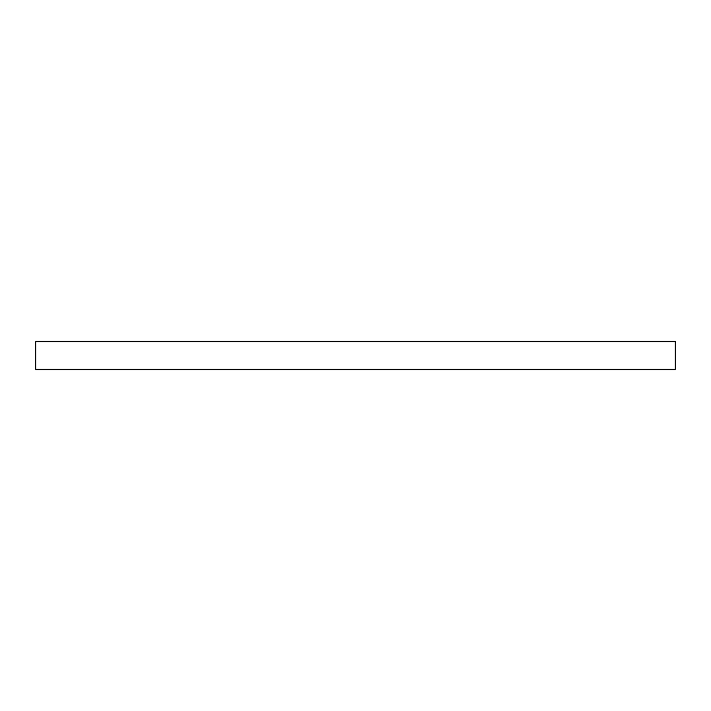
<?xml version="1.0" encoding="UTF-8"?>
<svg xmlns="http://www.w3.org/2000/svg" width="711" height="711" viewBox="0 0 711 711"><rect width="100%" height="100%" fill="white"/><g stroke="black" fill="none" stroke-linecap="round" stroke-linejoin="round"><path stroke-width="1.07" d="M675.45 341.502L35.55 341.502L35.55 369.498L675.45 369.498L675.45 341.502"/></g></svg>
